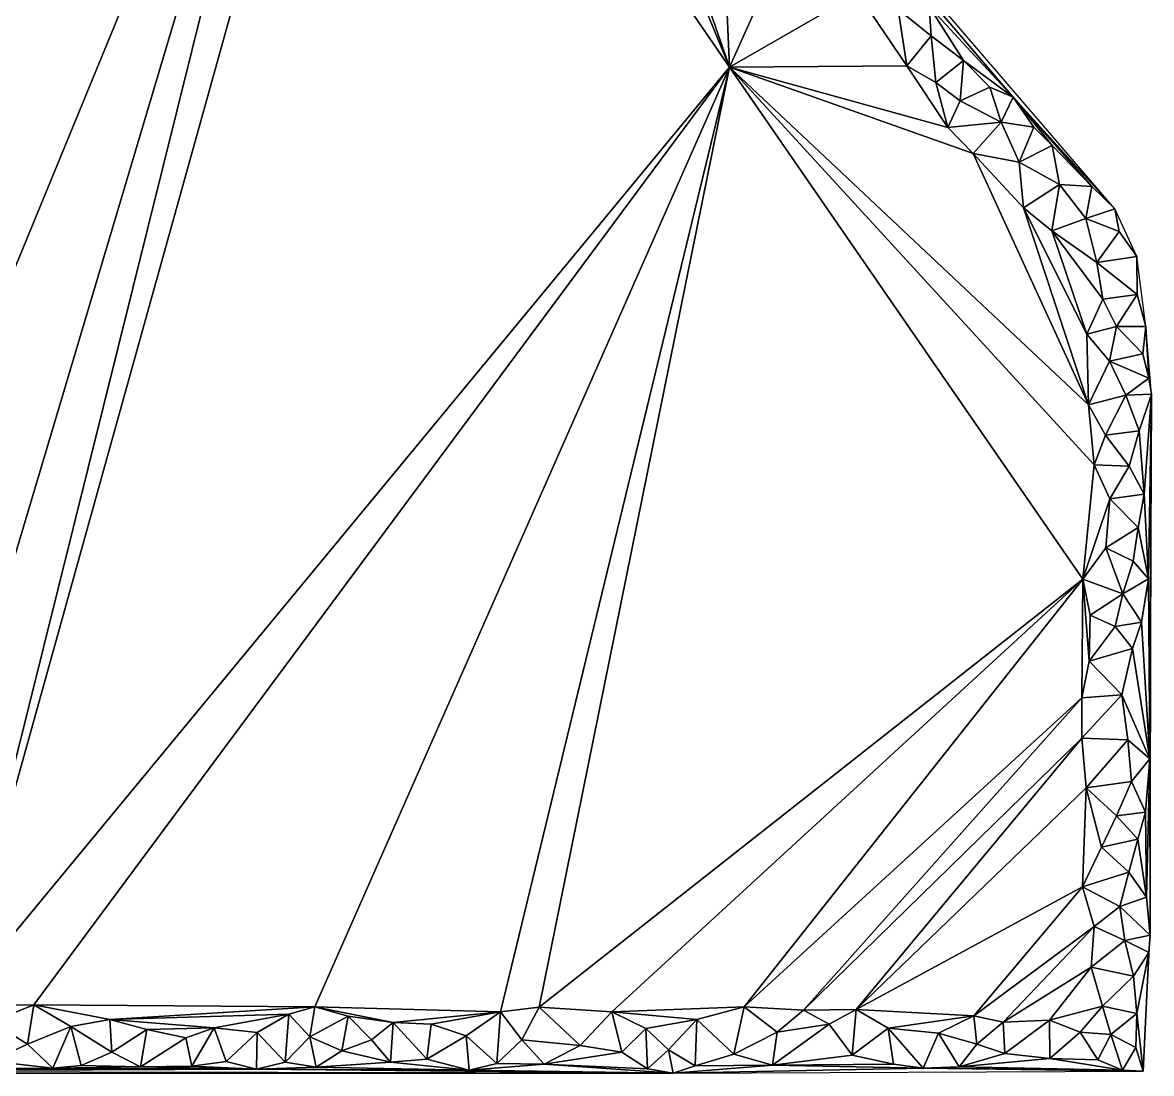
# Model space of a CAD drawing. Header units: metres. Extents: x 2.34 to 9.72, y -0.05 to 6.02.
# Drawn here: x 7.966 to 9.719, y -0.051 to 1.581 of the extents above; entities that cross this region are included whole.
import ezdxf

# ---------------------------------------------------------------- set-up
doc = ezdxf.new("R2010")
doc.units = ezdxf.units.M

msp = doc.modelspace()

# ---------------------------------------------------------------- linework, layer by layer
at = {"layer": '1045', "color": 45}
msp.add_3dface([(7.4397, -0.0485), (8.3286, -0.0449), (7.6466, -0.0456)], dxfattribs=at)
at = {"layer": '1046', "color": 46}
msp.add_3dface([(8.976, -0.051), (8.659, -0.0463), (8.3286, -0.0449)], dxfattribs=at)
at = {"layer": '1057', "color": 57}
msp.add_3dface([(7.4815, 0.0527), (7.7433, 0.0487), (8.4363, 2.3749)], dxfattribs=at)
at = {"layer": '1111', "color": 111}
msp.add_3dface([(8.3286, -0.0449), (7.8686, -0.0436), (7.6466, -0.0456)], dxfattribs=at)
at = {"layer": '1112', "color": 112}
msp.add_3dface([(8.976, -0.051), (8.7757, -0.037), (8.659, -0.0463)], dxfattribs=at)
at = {"layer": '1113', "color": 113}
msp.add_3dface([(8.3286, -0.0449), (8.659, -0.0463), (8.4216, -0.0415)], dxfattribs=at)
at = {"layer": '1121', "color": 121}
msp.add_3dface([(8.4363, 2.3749), (7.7433, 0.0487), (7.8592, 0.0541)], dxfattribs=at)
at = {"layer": '1169', "color": 169}
msp.add_3dface([(8.3286, -0.0449), (8.0124, -0.0431), (7.8686, -0.0436)], dxfattribs=at)
at = {"layer": '1171', "color": 171}
msp.add_3dface([(8.976, -0.051), (8.9362, -0.0443), (8.7757, -0.037)], dxfattribs=at)
at = {"layer": '1172', "color": 172}
msp.add_3dface([(8.659, -0.0463), (8.7757, -0.037), (8.7022, -0.0357)], dxfattribs=at)
at = {"layer": '1173', "color": 173}
msp.add_3dface([(8.3286, -0.0449), (8.4216, -0.0415), (8.3734, -0.0337)], dxfattribs=at)
at = {"layer": '1174', "color": 174}
msp.add_3dface([(8.659, -0.0463), (8.5367, -0.034), (8.4216, -0.0415)], dxfattribs=at)
at = {"layer": '1182', "color": 182}
msp.add_3dface([(8.4363, 2.3749), (7.8592, 0.0541), (8.4962, 2.3395)], dxfattribs=at)
at = {"layer": '1232', "color": 232}
msp.add_3dface([(8.3286, -0.0449), (8.1485, -0.0412), (8.0124, -0.0431)], dxfattribs=at)
at = {"layer": '1233', "color": 233}
msp.add_3dface([(7.8686, -0.0436), (8.0124, -0.0431), (7.9161, -0.0322)], dxfattribs=at)
at = {"layer": '1236', "color": 236}
msp.add_3dface([(8.976, -0.051), (8.9685, -0.0147), (8.9362, -0.0443)], dxfattribs=at)
at = {"layer": '1237', "color": 237}
msp.add_3dface([(8.7757, -0.037), (8.9362, -0.0443), (8.8959, -0.0181)], dxfattribs=at)
at = {"layer": '1238', "color": 238}
msp.add_3dface([(8.659, -0.0463), (8.7022, -0.0357), (8.6543, 0.0071)], dxfattribs=at)
at = {"layer": '1239', "color": 239}
msp.add_3dface([(8.7757, -0.037), (8.7406, 0.0011), (8.7022, -0.0357)], dxfattribs=at)
at = {"layer": '1240', "color": 240}
msp.add_3dface([(8.3286, -0.0449), (8.3734, -0.0337), (8.3296, 0.0125)], dxfattribs=at)
at = {"layer": '1241', "color": 241}
msp.add_3dface([(8.4216, -0.0415), (8.4117, 0.0054), (8.3734, -0.0337)], dxfattribs=at)
at = {"layer": '1242', "color": 242}
msp.add_3dface([(8.659, -0.0463), (8.5934, -0.0291), (8.5367, -0.034)], dxfattribs=at)
at = {"layer": '1243', "color": 243}
msp.add_3dface([(8.4216, -0.0415), (8.5367, -0.034), (8.4614, -0.0164)], dxfattribs=at)
at = {"layer": '1252', "color": 2}
msp.add_3dface([(7.8592, 0.0541), (9.0631, 1.5116), (8.4962, 2.3395)], dxfattribs=at)
at = {"layer": '1279', "color": 29}
msp.add_3dface([(7.0437, 4.3402), (9.3736, 1.6062), (9.504, 1.4653)], dxfattribs=at)
at = {"layer": '1297', "color": 47}
msp.add_3dface([(8.3286, -0.0449), (8.2281, -0.0398), (8.1485, -0.0412)], dxfattribs=at)
at = {"layer": '1298', "color": 48}
msp.add_3dface([(8.0124, -0.0431), (8.1485, -0.0412), (8.0566, -0.039)], dxfattribs=at)
at = {"layer": '1300', "color": 50}
msp.add_3dface([(8.0124, -0.0431), (7.9734, -0.0057), (7.9161, -0.0322)], dxfattribs=at)
at = {"layer": '1303', "color": 53}
msp.add_3dface([(8.976, -0.051), (9.0102, -0.0395), (8.9685, -0.0147)], dxfattribs=at)
at = {"layer": '1304', "color": 54}
msp.add_3dface([(8.9362, -0.0443), (8.9685, -0.0147), (8.9335, 0.0184)], dxfattribs=at)
at = {"layer": '1305', "color": 55}
msp.add_3dface([(8.7757, -0.037), (8.8959, -0.0181), (8.8312, -0.0077)], dxfattribs=at)
at = {"layer": '1306', "color": 56}
msp.add_3dface([(8.9362, -0.0443), (8.9335, 0.0184), (8.8959, -0.0181)], dxfattribs=at)
at = {"layer": '1307', "color": 57}
msp.add_3dface([(8.659, -0.0463), (8.6543, 0.0071), (8.5934, -0.0291)], dxfattribs=at)
at = {"layer": '1308', "color": 58}
msp.add_3dface([(8.7022, -0.0357), (8.7078, 0.0443), (8.6543, 0.0071)], dxfattribs=at)
at = {"layer": '1309', "color": 59}
msp.add_3dface([(8.7757, -0.037), (8.8312, -0.0077), (8.7406, 0.0011)], dxfattribs=at)
at = {"layer": '1310', "color": 60}
msp.add_3dface([(8.7022, -0.0357), (8.7406, 0.0011), (8.7078, 0.0443)], dxfattribs=at)
at = {"layer": '1311', "color": 61}
msp.add_3dface([(8.3286, -0.0449), (8.3296, 0.0125), (8.2815, -0.0329)], dxfattribs=at)
at = {"layer": '1312', "color": 62}
msp.add_3dface([(8.3734, -0.0337), (8.3791, 0.0408), (8.3296, 0.0125)], dxfattribs=at)
at = {"layer": '1313', "color": 63}
msp.add_3dface([(8.4216, -0.0415), (8.4614, -0.0164), (8.4117, 0.0054)], dxfattribs=at)
at = {"layer": '1314', "color": 64}
msp.add_3dface([(8.3734, -0.0337), (8.4117, 0.0054), (8.3791, 0.0408)], dxfattribs=at)
at = {"layer": '1315', "color": 65}
msp.add_3dface([(8.5367, -0.034), (8.5934, -0.0291), (8.541, 0.0277)], dxfattribs=at)
at = {"layer": '1316', "color": 66}
msp.add_3dface([(8.5367, -0.034), (8.5071, 0.0008), (8.4614, -0.0164)], dxfattribs=at)
at = {"layer": '1327', "color": 77}
msp.add_3dface([(7.8592, 0.0541), (7.9832, 0.0554), (9.0631, 1.5116)], dxfattribs=at)
at = {"layer": '1328', "color": 78}
msp.add_3dface([(8.4962, 2.3395), (9.0631, 1.5116), (8.8504, 2.0279)], dxfattribs=at)
at = {"layer": '1359', "color": 109}
msp.add_3dface([(7.0437, 4.3402), (9.504, 1.4653), (9.6616, 1.2917)], dxfattribs=at)
at = {"layer": '1360', "color": 110}
msp.add_3dface([(9.3736, 1.6062), (9.4267, 1.522), (9.504, 1.4653)], dxfattribs=at)
at = {"layer": '1375', "color": 125}
msp.add_3dface([(8.3286, -0.0449), (8.2815, -0.0329), (8.2281, -0.0398)], dxfattribs=at)
at = {"layer": '1376', "color": 126}
msp.add_3dface([(8.1485, -0.0412), (8.2281, -0.0398), (8.2188, 0.0041)], dxfattribs=at)
at = {"layer": '1377', "color": 127}
msp.add_3dface([(8.0124, -0.0431), (8.0566, -0.039), (8.0404, 0.0216)], dxfattribs=at)
at = {"layer": '1378', "color": 128}
msp.add_3dface([(8.1485, -0.0412), (8.1042, -0.0182), (8.0566, -0.039)], dxfattribs=at)
at = {"layer": '1380', "color": 130}
msp.add_3dface([(8.0124, -0.0431), (8.0404, 0.0216), (7.9734, -0.0057)], dxfattribs=at)
at = {"layer": '1381', "color": 131}
msp.add_3dface([(7.9161, -0.0322), (7.9734, -0.0057), (7.9174, 0.029)], dxfattribs=at)
at = {"layer": '1383', "color": 133}
msp.add_3dface([(8.976, -0.051), (9.1299, -0.0387), (9.0102, -0.0395)], dxfattribs=at)
at = {"layer": '1384', "color": 134}
msp.add_3dface([(8.9685, -0.0147), (9.0102, -0.0395), (9.0126, 0.0323)], dxfattribs=at)
at = {"layer": '1385', "color": 135}
msp.add_3dface([(8.9685, -0.0147), (9.0126, 0.0323), (8.9335, 0.0184)], dxfattribs=at)
at = {"layer": '1386', "color": 136}
msp.add_3dface([(8.8959, -0.0181), (8.8808, 0.0444), (8.8312, -0.0077)], dxfattribs=at)
at = {"layer": '1387', "color": 137}
msp.add_3dface([(8.8959, -0.0181), (8.9335, 0.0184), (8.8808, 0.0444)], dxfattribs=at)
at = {"layer": '1388', "color": 138}
msp.add_3dface([(8.6543, 0.0071), (8.6, 0.0251), (8.5934, -0.0291)], dxfattribs=at)
at = {"layer": '1389', "color": 139}
msp.add_3dface([(8.6543, 0.0071), (8.7078, 0.0443), (8.6, 0.0251)], dxfattribs=at)
at = {"layer": '1390', "color": 140}
msp.add_3dface([(8.7406, 0.0011), (8.8312, -0.0077), (8.7677, 0.0518)], dxfattribs=at)
at = {"layer": '1391', "color": 141}
msp.add_3dface([(8.7406, 0.0011), (8.7677, 0.0518), (8.7078, 0.0443)], dxfattribs=at)
at = {"layer": '1392', "color": 142}
msp.add_3dface([(8.3296, 0.0125), (8.263, 0.0197), (8.2815, -0.0329)], dxfattribs=at)
at = {"layer": '1393', "color": 143}
msp.add_3dface([(8.3296, 0.0125), (8.3791, 0.0408), (8.263, 0.0197)], dxfattribs=at)
at = {"layer": '1394', "color": 144}
msp.add_3dface([(8.4117, 0.0054), (8.4614, -0.0164), (8.471, 0.0379)], dxfattribs=at)
at = {"layer": '1395', "color": 145}
msp.add_3dface([(8.4117, 0.0054), (8.4194, 0.0524), (8.3791, 0.0408)], dxfattribs=at)
at = {"layer": '1396', "color": 146}
msp.add_3dface([(8.5367, -0.034), (8.541, 0.0277), (8.5071, 0.0008)], dxfattribs=at)
at = {"layer": '1397', "color": 147}
msp.add_3dface([(8.5934, -0.0291), (8.6, 0.0251), (8.541, 0.0277)], dxfattribs=at)
at = {"layer": '1398', "color": 148}
msp.add_3dface([(8.4614, -0.0164), (8.5071, 0.0008), (8.471, 0.0379)], dxfattribs=at)
at = {"layer": '1407', "color": 157}
msp.add_3dface([(7.8592, 0.0541), (7.9174, 0.029), (7.9832, 0.0554)], dxfattribs=at)
at = {"layer": '1408', "color": 158}
msp.add_3dface([(9.0631, 1.5116), (7.9832, 0.0554), (8.4194, 0.0524)], dxfattribs=at)
at = {"layer": '1410', "color": 160}
msp.add_3dface([(9.0631, 1.5116), (8.8966, 1.9929), (8.8504, 2.0279)], dxfattribs=at)
at = {"layer": '1442', "color": 192}
msp.add_3dface([(9.504, 1.4653), (9.6259, 1.3262), (9.6616, 1.2917)], dxfattribs=at)
at = {"layer": '1443', "color": 193}
msp.add_3dface([(9.3736, 1.6062), (9.3766, 1.5606), (9.4267, 1.522)], dxfattribs=at)
at = {"layer": '1444', "color": 194}
msp.add_3dface([(9.504, 1.4653), (9.4267, 1.522), (9.4677, 1.4806)], dxfattribs=at)
at = {"layer": '1461', "color": 211}
msp.add_3dface([(8.2281, -0.0398), (8.2815, -0.0329), (8.263, 0.0197)], dxfattribs=at)
at = {"layer": '1462', "color": 212}
msp.add_3dface([(8.1485, -0.0412), (8.2188, 0.0041), (8.1585, 0.0168)], dxfattribs=at)
at = {"layer": '1463', "color": 213}
msp.add_3dface([(8.2281, -0.0398), (8.263, 0.0197), (8.2188, 0.0041)], dxfattribs=at)
at = {"layer": '1464', "color": 214}
msp.add_3dface([(8.0566, -0.039), (8.1042, -0.0182), (8.0404, 0.0216)], dxfattribs=at)
at = {"layer": '1465', "color": 215}
msp.add_3dface([(8.1485, -0.0412), (8.1585, 0.0168), (8.1042, -0.0182)], dxfattribs=at)
at = {"layer": '1466', "color": 216}
msp.add_3dface([(7.9734, -0.0057), (8.0404, 0.0216), (7.9832, 0.0554)], dxfattribs=at)
at = {"layer": '1467', "color": 217}
msp.add_3dface([(7.9734, -0.0057), (7.9832, 0.0554), (7.9174, 0.029)], dxfattribs=at)
at = {"layer": '1468', "color": 218}
msp.add_3dface([(8.976, -0.051), (9.364, -0.0429), (9.1299, -0.0387)], dxfattribs=at)
at = {"layer": '1469', "color": 219}
msp.add_3dface([(9.0102, -0.0395), (9.1299, -0.0387), (9.0698, -0.0212)], dxfattribs=at)
at = {"layer": '1470', "color": 220}
msp.add_3dface([(9.0102, -0.0395), (9.0698, -0.0212), (9.0126, 0.0323)], dxfattribs=at)
at = {"layer": '1471', "color": 221}
msp.add_3dface([(8.9335, 0.0184), (9.0126, 0.0323), (8.8808, 0.0444)], dxfattribs=at)
at = {"layer": '1472', "color": 222}
msp.add_3dface([(8.8312, -0.0077), (8.8808, 0.0444), (8.7677, 0.0518)], dxfattribs=at)
at = {"layer": '1473', "color": 223}
msp.add_3dface([(8.7078, 0.0443), (8.541, 0.0277), (8.6, 0.0251)], dxfattribs=at)
at = {"layer": '1474', "color": 224}
msp.add_3dface([(8.7078, 0.0443), (8.7677, 0.0518), (9.0631, 1.5116)], dxfattribs=at)
at = {"layer": '1475', "color": 225}
msp.add_3dface([(8.3791, 0.0408), (8.1009, 0.0324), (8.263, 0.0197)], dxfattribs=at)
at = {"layer": '1476', "color": 226}
msp.add_3dface([(8.4117, 0.0054), (8.471, 0.0379), (8.4194, 0.0524)], dxfattribs=at)
at = {"layer": '1477', "color": 227}
msp.add_3dface([(8.3791, 0.0408), (8.4194, 0.0524), (8.1009, 0.0324)], dxfattribs=at)
at = {"layer": '1478', "color": 228}
msp.add_3dface([(8.541, 0.0277), (8.471, 0.0379), (8.5071, 0.0008)], dxfattribs=at)
at = {"layer": '1481', "color": 231}
msp.add_3dface([(9.0631, 1.5116), (8.4194, 0.0524), (8.7078, 0.0443)], dxfattribs=at)
at = {"layer": '1482', "color": 232}
msp.add_3dface([(7.9832, 0.0554), (8.1009, 0.0324), (8.4194, 0.0524)], dxfattribs=at)
at = {"layer": '1485', "color": 235}
msp.add_3dface([(9.0631, 1.5116), (9.0501, 1.8082), (8.8966, 1.9929)], dxfattribs=at)
at = {"layer": '1517', "color": 17}
msp.add_3dface([(9.504, 1.4653), (9.5642, 1.3902), (9.6259, 1.3262)], dxfattribs=at)
at = {"layer": '1518', "color": 18}
msp.add_3dface([(9.6616, 1.2917), (9.6259, 1.3262), (9.6169, 1.2769)], dxfattribs=at)
at = {"layer": '1519', "color": 19}
msp.add_3dface([(9.3736, 1.6062), (9.3252, 1.6015), (9.3766, 1.5606)], dxfattribs=at)
at = {"layer": '1520', "color": 20}
msp.add_3dface([(9.4267, 1.522), (9.3766, 1.5606), (9.3837, 1.4878)], dxfattribs=at)
at = {"layer": '1521', "color": 21}
msp.add_3dface([(9.504, 1.4653), (9.4677, 1.4806), (9.4851, 1.4265)], dxfattribs=at)
at = {"layer": '1522', "color": 22}
msp.add_3dface([(9.4267, 1.522), (9.4216, 1.4595), (9.4677, 1.4806)], dxfattribs=at)
at = {"layer": '1542', "color": 42}
msp.add_3dface([(8.2188, 0.0041), (8.263, 0.0197), (8.1585, 0.0168)], dxfattribs=at)
at = {"layer": '1543', "color": 43}
msp.add_3dface([(8.0404, 0.0216), (8.1042, -0.0182), (8.1009, 0.0324)], dxfattribs=at)
at = {"layer": '1544', "color": 44}
msp.add_3dface([(8.1042, -0.0182), (8.1585, 0.0168), (8.1009, 0.0324)], dxfattribs=at)
at = {"layer": '1545', "color": 45}
msp.add_3dface([(8.0404, 0.0216), (8.1009, 0.0324), (7.9832, 0.0554)], dxfattribs=at)
at = {"layer": '1546', "color": 46}
msp.add_3dface([(8.976, -0.051), (9.7058, -0.048), (9.364, -0.0429)], dxfattribs=at)
at = {"layer": '1547', "color": 47}
msp.add_3dface([(9.1299, -0.0387), (9.364, -0.0429), (9.3178, -0.0371)], dxfattribs=at)
at = {"layer": '1548', "color": 48}
msp.add_3dface([(9.1299, -0.0387), (9.1375, 0.0129), (9.0698, -0.0212)], dxfattribs=at)
at = {"layer": '1549', "color": 49}
msp.add_3dface([(9.0126, 0.0323), (9.0698, -0.0212), (9.0863, 0.052)], dxfattribs=at)
at = {"layer": '1550', "color": 50}
msp.add_3dface([(9.0126, 0.0323), (9.0863, 0.052), (8.8808, 0.0444)], dxfattribs=at)
at = {"layer": '1551', "color": 51}
msp.add_3dface([(8.8808, 0.0444), (9.6118, 0.7165), (8.7677, 0.0518)], dxfattribs=at)
at = {"layer": '1552', "color": 52}
msp.add_3dface([(8.7078, 0.0443), (8.4194, 0.0524), (8.541, 0.0277)], dxfattribs=at)
at = {"layer": '1553', "color": 53}
msp.add_3dface([(8.7677, 0.0518), (9.6118, 0.7165), (9.0631, 1.5116)], dxfattribs=at)
at = {"layer": '1554', "color": 54}
msp.add_3dface([(8.263, 0.0197), (8.1009, 0.0324), (8.1585, 0.0168)], dxfattribs=at)
at = {"layer": '1555', "color": 55}
msp.add_3dface([(8.471, 0.0379), (8.541, 0.0277), (8.4194, 0.0524)], dxfattribs=at)
at = {"layer": '1560', "color": 60}
msp.add_3dface([(9.0631, 1.5116), (9.1471, 1.6986), (9.0501, 1.8082)], dxfattribs=at)
at = {"layer": '1586', "color": 86}
msp.add_3dface([(9.504, 1.4653), (9.5359, 1.4187), (9.5642, 1.3902)], dxfattribs=at)
at = {"layer": '1587', "color": 87}
msp.add_3dface([(9.6259, 1.3262), (9.5642, 1.3902), (9.5757, 1.3293)], dxfattribs=at)
at = {"layer": '1588', "color": 88}
msp.add_3dface([(9.6616, 1.2917), (9.6169, 1.2769), (9.6682, 1.2565)], dxfattribs=at)
at = {"layer": '1589', "color": 89}
msp.add_3dface([(9.6259, 1.3262), (9.5757, 1.3293), (9.6169, 1.2769)], dxfattribs=at)
at = {"layer": '1591', "color": 91}
msp.add_3dface([(9.3766, 1.5606), (9.3252, 1.6015), (9.3387, 1.5137)], dxfattribs=at)
at = {"layer": '1592', "color": 92}
msp.add_3dface([(9.4267, 1.522), (9.3837, 1.4878), (9.4216, 1.4595)], dxfattribs=at)
at = {"layer": '1593', "color": 93}
msp.add_3dface([(9.3766, 1.5606), (9.3387, 1.5137), (9.3837, 1.4878)], dxfattribs=at)
at = {"layer": '1594', "color": 94}
msp.add_3dface([(9.504, 1.4653), (9.4851, 1.4265), (9.5359, 1.4187)], dxfattribs=at)
at = {"layer": '1595', "color": 95}
msp.add_3dface([(9.4677, 1.4806), (9.4216, 1.4595), (9.4851, 1.4265)], dxfattribs=at)
at = {"layer": '1610', "color": 110}
msp.add_3dface([(9.364, -0.0429), (9.7058, -0.048), (9.6736, -0.0461)], dxfattribs=at)
at = {"layer": '1611', "color": 111}
msp.add_3dface([(9.1299, -0.0387), (9.3178, -0.0371), (9.2538, -0.023)], dxfattribs=at)
at = {"layer": '1612', "color": 112}
msp.add_3dface([(9.364, -0.0429), (9.3095, 0.0191), (9.3178, -0.0371)], dxfattribs=at)
at = {"layer": '1613', "color": 113}
msp.add_3dface([(9.1299, -0.0387), (9.2183, 0.0251), (9.1375, 0.0129)], dxfattribs=at)
at = {"layer": '1614', "color": 114}
msp.add_3dface([(9.0698, -0.0212), (9.1375, 0.0129), (9.0863, 0.052)], dxfattribs=at)
at = {"layer": '1615', "color": 115}
msp.add_3dface([(8.8808, 0.0444), (9.0863, 0.052), (9.6118, 0.7165)], dxfattribs=at)
at = {"layer": '1616', "color": 116}
msp.add_3dface([(9.0631, 1.5116), (9.6118, 0.7165), (9.6298, 0.894)], dxfattribs=at)
at = {"layer": '1621', "color": 121}
msp.add_3dface([(9.0631, 1.5116), (9.2624, 1.6268), (9.1471, 1.6986)], dxfattribs=at)
at = {"layer": '1646', "color": 146}
msp.add_3dface([(9.5642, 1.3902), (9.5359, 1.4187), (9.5132, 1.364)], dxfattribs=at)
at = {"layer": '1647', "color": 147}
msp.add_3dface([(9.5642, 1.3902), (9.5132, 1.364), (9.5757, 1.3293)], dxfattribs=at)
at = {"layer": '1648', "color": 148}
msp.add_3dface([(9.6616, 1.2917), (9.6682, 1.2565), (9.6959, 1.2175)], dxfattribs=at)
at = {"layer": '1649', "color": 149}
msp.add_3dface([(9.6169, 1.2769), (9.6335, 1.2086), (9.6682, 1.2565)], dxfattribs=at)
at = {"layer": '1650', "color": 150}
msp.add_3dface([(9.6169, 1.2769), (9.5757, 1.3293), (9.5637, 1.2578)], dxfattribs=at)
at = {"layer": '1652', "color": 152}
msp.add_3dface([(9.3252, 1.6015), (9.2624, 1.6268), (9.3387, 1.5137)], dxfattribs=at)
at = {"layer": '1653', "color": 153}
msp.add_3dface([(9.3837, 1.4878), (9.4024, 1.4182), (9.4216, 1.4595)], dxfattribs=at)
at = {"layer": '1654', "color": 154}
msp.add_3dface([(9.3837, 1.4878), (9.3387, 1.5137), (9.4024, 1.4182)], dxfattribs=at)
at = {"layer": '1655', "color": 155}
msp.add_3dface([(9.4851, 1.4265), (9.5132, 1.364), (9.5359, 1.4187)], dxfattribs=at)
at = {"layer": '1656', "color": 156}
msp.add_3dface([(9.4851, 1.4265), (9.4216, 1.4595), (9.4024, 1.4182)], dxfattribs=at)
at = {"layer": '1669', "color": 169}
msp.add_3dface([(9.364, -0.0429), (9.6736, -0.0461), (9.4198, -0.041)], dxfattribs=at)
at = {"layer": '1670', "color": 170}
msp.add_3dface([(9.7058, -0.048), (9.6945, -0.0109), (9.6736, -0.0461)], dxfattribs=at)
at = {"layer": '1671', "color": 171}
msp.add_3dface([(9.1299, -0.0387), (9.2538, -0.023), (9.2183, 0.0251)], dxfattribs=at)
at = {"layer": '1672', "color": 172}
msp.add_3dface([(9.3178, -0.0371), (9.3095, 0.0191), (9.2538, -0.023)], dxfattribs=at)
at = {"layer": '1673', "color": 173}
msp.add_3dface([(9.364, -0.0429), (9.3881, 0.0114), (9.3095, 0.0191)], dxfattribs=at)
at = {"layer": '1674', "color": 174}
msp.add_3dface([(9.1375, 0.0129), (9.2183, 0.0251), (9.1782, 0.0472)], dxfattribs=at)
at = {"layer": '1675', "color": 175}
msp.add_3dface([(9.1375, 0.0129), (9.1782, 0.0472), (9.0863, 0.052)], dxfattribs=at)
at = {"layer": '1676', "color": 176}
msp.add_3dface([(9.0863, 0.052), (9.6103, 0.5322), (9.6118, 0.7165)], dxfattribs=at)
at = {"layer": '1677', "color": 177}
msp.add_3dface([(9.0631, 1.5116), (9.6298, 0.894), (9.6208, 0.9872)], dxfattribs=at)
at = {"layer": '1678', "color": 178}
msp.add_3dface([(9.6118, 0.7165), (9.654, 0.8413), (9.6298, 0.894)], dxfattribs=at)
at = {"layer": '1682', "color": 182}
msp.add_3dface([(9.0631, 1.5116), (9.3387, 1.5137), (9.2624, 1.6268)], dxfattribs=at)
at = {"layer": '1697', "color": 197}
msp.add_3dface([(9.5757, 1.3293), (9.5132, 1.364), (9.5201, 1.2932)], dxfattribs=at)
at = {"layer": '1698', "color": 198}
msp.add_3dface([(9.6682, 1.2565), (9.6335, 1.2086), (9.6959, 1.2175)], dxfattribs=at)
at = {"layer": '1699', "color": 199}
msp.add_3dface([(9.6169, 1.2769), (9.5637, 1.2578), (9.6335, 1.2086)], dxfattribs=at)
at = {"layer": '1700', "color": 200}
msp.add_3dface([(9.5757, 1.3293), (9.5201, 1.2932), (9.5637, 1.2578)], dxfattribs=at)
at = {"layer": '1701', "color": 201}
msp.add_3dface([(9.3387, 1.5137), (9.0631, 1.5116), (9.4024, 1.4182)], dxfattribs=at)
at = {"layer": '1702', "color": 202}
msp.add_3dface([(9.4851, 1.4265), (9.4415, 1.3779), (9.5132, 1.364)], dxfattribs=at)
at = {"layer": '1703', "color": 203}
msp.add_3dface([(9.4851, 1.4265), (9.4024, 1.4182), (9.4415, 1.3779)], dxfattribs=at)
at = {"layer": '1704', "color": 204}
msp.add_3dface([(9.364, -0.0429), (9.4198, -0.041), (9.3881, 0.0114)], dxfattribs=at)
at = {"layer": '1705', "color": 205}
msp.add_3dface([(9.6736, -0.0461), (9.5607, -0.028), (9.4198, -0.041)], dxfattribs=at)
at = {"layer": '1706', "color": 206}
msp.add_3dface([(9.7058, -0.048), (9.6956, 0.0417), (9.6945, -0.0109)], dxfattribs=at)
at = {"layer": '1707', "color": 207}
msp.add_3dface([(9.6736, -0.0461), (9.6945, -0.0109), (9.6555, 0.009)], dxfattribs=at)
at = {"layer": '1708', "color": 208}
msp.add_3dface([(9.2538, -0.023), (9.2598, 0.0479), (9.2183, 0.0251)], dxfattribs=at)
at = {"layer": '1709', "color": 209}
msp.add_3dface([(9.2538, -0.023), (9.3095, 0.0191), (9.2598, 0.0479)], dxfattribs=at)
at = {"layer": '1710', "color": 210}
msp.add_3dface([(9.3095, 0.0191), (9.3881, 0.0114), (9.4426, 0.0383)], dxfattribs=at)
at = {"layer": '1711', "color": 211}
msp.add_3dface([(9.2183, 0.0251), (9.2598, 0.0479), (9.1782, 0.0472)], dxfattribs=at)
at = {"layer": '1712', "color": 212}
msp.add_3dface([(9.0863, 0.052), (9.1782, 0.0472), (9.6103, 0.5322)], dxfattribs=at)
at = {"layer": '1713', "color": 213}
msp.add_3dface([(9.6118, 0.7165), (9.6103, 0.5322), (9.6219, 0.5889)], dxfattribs=at)
at = {"layer": '1714', "color": 214}
msp.add_3dface([(9.0631, 1.5116), (9.6208, 0.9872), (9.4415, 1.3779)], dxfattribs=at)
at = {"layer": '1715', "color": 215}
msp.add_3dface([(9.6298, 0.894), (9.6471, 0.9403), (9.6208, 0.9872)], dxfattribs=at)
at = {"layer": '1716', "color": 216}
msp.add_3dface([(9.6118, 0.7165), (9.6477, 0.7653), (9.654, 0.8413)], dxfattribs=at)
at = {"layer": '1717', "color": 217}
msp.add_3dface([(9.6298, 0.894), (9.654, 0.8413), (9.6837, 0.8922)], dxfattribs=at)
at = {"layer": '1721', "color": 221}
msp.add_3dface([(9.5132, 1.364), (9.4415, 1.3779), (9.5201, 1.2932)], dxfattribs=at)
at = {"layer": '1722', "color": 222}
msp.add_3dface([(9.6959, 1.2175), (9.6335, 1.2086), (9.6962, 1.1589)], dxfattribs=at)
at = {"layer": '1723', "color": 223}
msp.add_3dface([(9.6335, 1.2086), (9.5637, 1.2578), (9.643, 1.1513)], dxfattribs=at)
at = {"layer": '1724', "color": 224}
msp.add_3dface([(9.5637, 1.2578), (9.5201, 1.2932), (9.6182, 1.0971)], dxfattribs=at)
at = {"layer": '1725', "color": 225}
msp.add_3dface([(9.4024, 1.4182), (9.0631, 1.5116), (9.4415, 1.3779)], dxfattribs=at)
at = {"layer": '1726', "color": 226}
msp.add_3dface([(9.4198, -0.041), (9.4472, -0.0056), (9.3881, 0.0114)], dxfattribs=at)
at = {"layer": '1727', "color": 227}
msp.add_3dface([(9.6736, -0.0461), (9.6355, -0.0304), (9.5607, -0.028)], dxfattribs=at)
at = {"layer": '1728', "color": 228}
msp.add_3dface([(9.4198, -0.041), (9.5607, -0.028), (9.491, -0.0201)], dxfattribs=at)
at = {"layer": '1729', "color": 229}
msp.add_3dface([(9.7058, -0.048), (9.7147, 0.1366), (9.6956, 0.0417)], dxfattribs=at)
at = {"layer": '1730', "color": 230}
msp.add_3dface([(9.6945, -0.0109), (9.6956, 0.0417), (9.6555, 0.009)], dxfattribs=at)
at = {"layer": '1731', "color": 231}
msp.add_3dface([(9.6736, -0.0461), (9.6555, 0.009), (9.6355, -0.0304)], dxfattribs=at)
at = {"layer": '1732', "color": 232}
msp.add_3dface([(9.3095, 0.0191), (9.4426, 0.0383), (9.2598, 0.0479)], dxfattribs=at)
at = {"layer": '1733', "color": 233}
msp.add_3dface([(9.3881, 0.0114), (9.4472, -0.0056), (9.4426, 0.0383)], dxfattribs=at)
at = {"layer": '1734', "color": 234}
msp.add_3dface([(9.1782, 0.0472), (9.2598, 0.0479), (9.6106, 0.4693)], dxfattribs=at)
at = {"layer": '1735', "color": 235}
msp.add_3dface([(9.1782, 0.0472), (9.6106, 0.4693), (9.6103, 0.5322)], dxfattribs=at)
at = {"layer": '1736', "color": 236}
msp.add_3dface([(9.6118, 0.7165), (9.6219, 0.5889), (9.6234, 0.6605)], dxfattribs=at)
at = {"layer": '1737', "color": 237}
msp.add_3dface([(9.6103, 0.5322), (9.6723, 0.5368), (9.6219, 0.5889)], dxfattribs=at)
at = {"layer": '1738', "color": 238}
msp.add_3dface([(9.6208, 0.9872), (9.5201, 1.2932), (9.4415, 1.3779)], dxfattribs=at)
at = {"layer": '1739', "color": 239}
msp.add_3dface([(9.6298, 0.894), (9.6837, 0.8922), (9.6471, 0.9403)], dxfattribs=at)
at = {"layer": '1740', "color": 240}
msp.add_3dface([(9.6208, 0.9872), (9.6471, 0.9403), (9.6789, 1.0022)], dxfattribs=at)
at = {"layer": '1741', "color": 241}
msp.add_3dface([(9.6118, 0.7165), (9.6742, 0.6936), (9.6477, 0.7653)], dxfattribs=at)
at = {"layer": '1742', "color": 242}
msp.add_3dface([(9.654, 0.8413), (9.6477, 0.7653), (9.6978, 0.7965)], dxfattribs=at)
at = {"layer": '1743', "color": 243}
msp.add_3dface([(9.654, 0.8413), (9.707, 0.8487), (9.6837, 0.8922)], dxfattribs=at)
at = {"layer": '1744', "color": 244}
msp.add_3dface([(9.6959, 1.2175), (9.6962, 1.1589), (9.7098, 1.1089)], dxfattribs=at)
at = {"layer": '1745', "color": 245}
msp.add_3dface([(9.6335, 1.2086), (9.643, 1.1513), (9.6962, 1.1589)], dxfattribs=at)
at = {"layer": '1746', "color": 246}
msp.add_3dface([(9.5637, 1.2578), (9.6182, 1.0971), (9.643, 1.1513)], dxfattribs=at)
at = {"layer": '1747', "color": 247}
msp.add_3dface([(9.5201, 1.2932), (9.6208, 0.9872), (9.6182, 1.0971)], dxfattribs=at)
at = {"layer": '1748', "color": 248}
msp.add_3dface([(9.4198, -0.041), (9.491, -0.0201), (9.4472, -0.0056)], dxfattribs=at)
at = {"layer": '1749', "color": 249}
msp.add_3dface([(9.5607, -0.028), (9.6355, -0.0304), (9.608, 0.0129)], dxfattribs=at)
at = {"layer": '1750', "color": 0}
msp.add_3dface([(9.5607, -0.028), (9.5601, 0.0313), (9.491, -0.0201)], dxfattribs=at)
at = {"layer": '1751', "color": 1}
msp.add_3dface([(9.6956, 0.0417), (9.7147, 0.1366), (9.6908, 0.0998)], dxfattribs=at)
at = {"layer": '1752', "color": 2}
msp.add_3dface([(9.6956, 0.0417), (9.6424, 0.053), (9.6555, 0.009)], dxfattribs=at)
at = {"layer": '1753', "color": 3}
msp.add_3dface([(9.6555, 0.009), (9.608, 0.0129), (9.6355, -0.0304)], dxfattribs=at)
at = {"layer": '1754', "color": 4}
msp.add_3dface([(9.2598, 0.0479), (9.4426, 0.0383), (9.6115, 0.2388)], dxfattribs=at)
at = {"layer": '1755', "color": 5}
msp.add_3dface([(9.4426, 0.0383), (9.4472, -0.0056), (9.4883, 0.0284)], dxfattribs=at)
at = {"layer": '1756', "color": 6}
msp.add_3dface([(9.2598, 0.0479), (9.6172, 0.3921), (9.6106, 0.4693)], dxfattribs=at)
at = {"layer": '1757', "color": 7}
msp.add_3dface([(9.6103, 0.5322), (9.6106, 0.4693), (9.6723, 0.5368)], dxfattribs=at)
at = {"layer": '1758', "color": 8}
msp.add_3dface([(9.6118, 0.7165), (9.6234, 0.6605), (9.6742, 0.6936)], dxfattribs=at)
at = {"layer": '1759', "color": 9}
msp.add_3dface([(9.6219, 0.5889), (9.6623, 0.6428), (9.6234, 0.6605)], dxfattribs=at)
at = {"layer": '1760', "color": 10}
msp.add_3dface([(9.6219, 0.5889), (9.6723, 0.5368), (9.689, 0.6087)], dxfattribs=at)
at = {"layer": '1761', "color": 11}
msp.add_3dface([(9.6471, 0.9403), (9.6837, 0.8922), (9.6993, 0.947)], dxfattribs=at)
at = {"layer": '1762', "color": 12}
msp.add_3dface([(9.6208, 0.9872), (9.6789, 1.0022), (9.6536, 1.0549)], dxfattribs=at)
at = {"layer": '1763', "color": 13}
msp.add_3dface([(9.6471, 0.9403), (9.6993, 0.947), (9.6789, 1.0022)], dxfattribs=at)
at = {"layer": '1764', "color": 14}
msp.add_3dface([(9.6477, 0.7653), (9.6742, 0.6936), (9.6901, 0.7444)], dxfattribs=at)
at = {"layer": '1765', "color": 15}
msp.add_3dface([(9.654, 0.8413), (9.6978, 0.7965), (9.707, 0.8487)], dxfattribs=at)
at = {"layer": '1766', "color": 16}
msp.add_3dface([(9.6477, 0.7653), (9.6901, 0.7444), (9.6978, 0.7965)], dxfattribs=at)
at = {"layer": '1767', "color": 17}
msp.add_3dface([(9.6837, 0.8922), (9.707, 0.8487), (9.6993, 0.947)], dxfattribs=at)
at = {"layer": '1768', "color": 18}
msp.add_3dface([(9.6962, 1.1589), (9.6644, 1.1092), (9.7098, 1.1089)], dxfattribs=at)
at = {"layer": '1769', "color": 19}
msp.add_3dface([(9.6962, 1.1589), (9.643, 1.1513), (9.6644, 1.1092)], dxfattribs=at)
at = {"layer": '1770', "color": 20}
msp.add_3dface([(9.643, 1.1513), (9.6182, 1.0971), (9.6644, 1.1092)], dxfattribs=at)
at = {"layer": '1771', "color": 21}
msp.add_3dface([(9.6182, 1.0971), (9.6208, 0.9872), (9.6536, 1.0549)], dxfattribs=at)
at = {"layer": '1772', "color": 22}
msp.add_3dface([(9.4472, -0.0056), (9.491, -0.0201), (9.4883, 0.0284)], dxfattribs=at)
at = {"layer": '1773', "color": 23}
msp.add_3dface([(9.5607, -0.028), (9.608, 0.0129), (9.5601, 0.0313)], dxfattribs=at)
at = {"layer": '1774', "color": 24}
msp.add_3dface([(9.491, -0.0201), (9.5601, 0.0313), (9.4883, 0.0284)], dxfattribs=at)
at = {"layer": '1775', "color": 25}
msp.add_3dface([(9.6956, 0.0417), (9.6908, 0.0998), (9.6424, 0.053)], dxfattribs=at)
at = {"layer": '1776', "color": 26}
msp.add_3dface([(9.7147, 0.1366), (9.6772, 0.1551), (9.6908, 0.0998)], dxfattribs=at)
at = {"layer": '1777', "color": 27}
msp.add_3dface([(9.6555, 0.009), (9.6424, 0.053), (9.608, 0.0129)], dxfattribs=at)
at = {"layer": '1778', "color": 28}
msp.add_3dface([(9.2598, 0.0479), (9.6115, 0.2388), (9.6172, 0.3921)], dxfattribs=at)
at = {"layer": '1779', "color": 29}
msp.add_3dface([(9.4426, 0.0383), (9.6296, 0.1767), (9.6115, 0.2388)], dxfattribs=at)
at = {"layer": '1780', "color": 30}
msp.add_3dface([(9.4426, 0.0383), (9.4883, 0.0284), (9.6296, 0.1767)], dxfattribs=at)
at = {"layer": '1781', "color": 31}
msp.add_3dface([(9.6106, 0.4693), (9.6172, 0.3921), (9.6819, 0.4668)], dxfattribs=at)
at = {"layer": '1782', "color": 32}
msp.add_3dface([(9.6106, 0.4693), (9.6819, 0.4668), (9.6723, 0.5368)], dxfattribs=at)
at = {"layer": '1783', "color": 33}
msp.add_3dface([(9.6234, 0.6605), (9.6623, 0.6428), (9.6742, 0.6936)], dxfattribs=at)
at = {"layer": '1784', "color": 34}
msp.add_3dface([(9.6219, 0.5889), (9.689, 0.6087), (9.6623, 0.6428)], dxfattribs=at)
at = {"layer": '1785', "color": 35}
msp.add_3dface([(9.6723, 0.5368), (9.7161, 0.4372), (9.689, 0.6087)], dxfattribs=at)
at = {"layer": '1786', "color": 36}
msp.add_3dface([(9.6789, 1.0022), (9.7143, 1.0287), (9.6536, 1.0549)], dxfattribs=at)
at = {"layer": '1787', "color": 37}
msp.add_3dface([(9.6789, 1.0022), (9.6993, 0.947), (9.7185, 1.0037)], dxfattribs=at)
at = {"layer": '1788', "color": 38}
msp.add_3dface([(9.6742, 0.6936), (9.7142, 0.7172), (9.6901, 0.7444)], dxfattribs=at)
at = {"layer": '1789', "color": 39}
msp.add_3dface([(9.6978, 0.7965), (9.7142, 0.7172), (9.707, 0.8487)], dxfattribs=at)
at = {"layer": '1790', "color": 40}
msp.add_3dface([(9.6978, 0.7965), (9.6901, 0.7444), (9.7142, 0.7172)], dxfattribs=at)
at = {"layer": '1791', "color": 41}
msp.add_3dface([(9.707, 0.8487), (9.7185, 1.0037), (9.6993, 0.947)], dxfattribs=at)
at = {"layer": '1792', "color": 42}
msp.add_3dface([(9.7098, 1.1089), (9.6644, 1.1092), (9.7052, 1.0663)], dxfattribs=at)
at = {"layer": '1793', "color": 43}
msp.add_3dface([(9.6182, 1.0971), (9.6536, 1.0549), (9.6644, 1.1092)], dxfattribs=at)
at = {"layer": '1794', "color": 44}
msp.add_3dface([(9.608, 0.0129), (9.6424, 0.053), (9.5601, 0.0313)], dxfattribs=at)
at = {"layer": '1795', "color": 45}
msp.add_3dface([(9.5601, 0.0313), (9.6248, 0.114), (9.4883, 0.0284)], dxfattribs=at)
at = {"layer": '1796', "color": 46}
msp.add_3dface([(9.6908, 0.0998), (9.6248, 0.114), (9.6424, 0.053)], dxfattribs=at)
at = {"layer": '1797', "color": 47}
msp.add_3dface([(9.7147, 0.1366), (9.7163, 0.1633), (9.6772, 0.1551)], dxfattribs=at)
at = {"layer": '1798', "color": 48}
msp.add_3dface([(9.6908, 0.0998), (9.6772, 0.1551), (9.6248, 0.114)], dxfattribs=at)
at = {"layer": '1799', "color": 49}
msp.add_3dface([(9.6115, 0.2388), (9.6411, 0.3003), (9.6172, 0.3921)], dxfattribs=at)
at = {"layer": '1800', "color": 50}
msp.add_3dface([(9.6115, 0.2388), (9.6296, 0.1767), (9.6695, 0.2078)], dxfattribs=at)
at = {"layer": '1801', "color": 51}
msp.add_3dface([(9.4883, 0.0284), (9.6248, 0.114), (9.6296, 0.1767)], dxfattribs=at)
at = {"layer": '1802', "color": 52}
msp.add_3dface([(9.6172, 0.3921), (9.6874, 0.4021), (9.6819, 0.4668)], dxfattribs=at)
at = {"layer": '1803', "color": 53}
msp.add_3dface([(9.6723, 0.5368), (9.6819, 0.4668), (9.7161, 0.4372)], dxfattribs=at)
at = {"layer": '1804', "color": 54}
msp.add_3dface([(9.6742, 0.6936), (9.6623, 0.6428), (9.7031, 0.6498)], dxfattribs=at)
at = {"layer": '1805', "color": 55}
msp.add_3dface([(9.6623, 0.6428), (9.689, 0.6087), (9.7031, 0.6498)], dxfattribs=at)
at = {"layer": '1806', "color": 56}
msp.add_3dface([(9.689, 0.6087), (9.7161, 0.4372), (9.7031, 0.6498)], dxfattribs=at)
at = {"layer": '1807', "color": 57}
msp.add_3dface([(9.6789, 1.0022), (9.7185, 1.0037), (9.7143, 1.0287)], dxfattribs=at)
at = {"layer": '1808', "color": 58}
msp.add_3dface([(9.6536, 1.0549), (9.7143, 1.0287), (9.7052, 1.0663)], dxfattribs=at)
at = {"layer": '1809', "color": 59}
msp.add_3dface([(9.6742, 0.6936), (9.7031, 0.6498), (9.7142, 0.7172)], dxfattribs=at)
at = {"layer": '1810', "color": 60}
msp.add_3dface([(9.707, 0.8487), (9.7142, 0.7172), (9.7185, 1.0037)], dxfattribs=at)
at = {"layer": '1811', "color": 61}
msp.add_3dface([(9.7098, 1.1089), (9.7052, 1.0663), (9.7143, 1.0287)], dxfattribs=at)
at = {"layer": '1812', "color": 62}
msp.add_3dface([(9.6644, 1.1092), (9.6536, 1.0549), (9.7052, 1.0663)], dxfattribs=at)
at = {"layer": '1813', "color": 63}
msp.add_3dface([(9.5601, 0.0313), (9.6424, 0.053), (9.6248, 0.114)], dxfattribs=at)
at = {"layer": '1814', "color": 64}
msp.add_3dface([(9.7147, 0.1366), (9.7058, -0.048), (9.7163, 0.1633)], dxfattribs=at)
at = {"layer": '1815', "color": 65}
msp.add_3dface([(9.6772, 0.1551), (9.7163, 0.1633), (9.6695, 0.2078)], dxfattribs=at)
at = {"layer": '1816', "color": 66}
msp.add_3dface([(9.6772, 0.1551), (9.6296, 0.1767), (9.6248, 0.114)], dxfattribs=at)
at = {"layer": '1817', "color": 67}
msp.add_3dface([(9.6115, 0.2388), (9.6836, 0.2612), (9.6411, 0.3003)], dxfattribs=at)
at = {"layer": '1818', "color": 68}
msp.add_3dface([(9.6172, 0.3921), (9.6411, 0.3003), (9.6643, 0.349)], dxfattribs=at)
at = {"layer": '1819', "color": 69}
msp.add_3dface([(9.6115, 0.2388), (9.6695, 0.2078), (9.6836, 0.2612)], dxfattribs=at)
at = {"layer": '1820', "color": 70}
msp.add_3dface([(9.6296, 0.1767), (9.6772, 0.1551), (9.6695, 0.2078)], dxfattribs=at)
at = {"layer": '1821', "color": 71}
msp.add_3dface([(9.6172, 0.3921), (9.6643, 0.349), (9.6874, 0.4021)], dxfattribs=at)
at = {"layer": '1822', "color": 72}
msp.add_3dface([(9.6819, 0.4668), (9.6874, 0.4021), (9.7161, 0.4372)], dxfattribs=at)
at = {"layer": '1823', "color": 73}
msp.add_3dface([(9.7161, 0.4372), (9.7142, 0.7172), (9.7031, 0.6498)], dxfattribs=at)
at = {"layer": '1824', "color": 74}
msp.add_3dface([(9.7143, 1.0287), (9.7185, 1.0037), (9.7098, 1.1089)], dxfattribs=at)
at = {"layer": '1825', "color": 75}
msp.add_3dface([(9.7142, 0.7172), (9.7161, 0.4372), (9.7185, 1.0037)], dxfattribs=at)
at = {"layer": '1826', "color": 76}
msp.add_3dface([(9.7163, 0.1633), (9.7109, 0.2225), (9.6695, 0.2078)], dxfattribs=at)
at = {"layer": '1827', "color": 77}
msp.add_3dface([(9.6411, 0.3003), (9.6836, 0.2612), (9.6976, 0.3125)], dxfattribs=at)
at = {"layer": '1828', "color": 78}
msp.add_3dface([(9.6411, 0.3003), (9.6976, 0.3125), (9.6643, 0.349)], dxfattribs=at)
at = {"layer": '1829', "color": 79}
msp.add_3dface([(9.6695, 0.2078), (9.7109, 0.2225), (9.6836, 0.2612)], dxfattribs=at)
at = {"layer": '1830', "color": 80}
msp.add_3dface([(9.6874, 0.4021), (9.6643, 0.349), (9.7092, 0.3546)], dxfattribs=at)
at = {"layer": '1831', "color": 81}
msp.add_3dface([(9.6874, 0.4021), (9.7092, 0.3546), (9.7161, 0.4372)], dxfattribs=at)
at = {"layer": '1832', "color": 82}
msp.add_3dface([(9.7185, 1.0037), (9.7161, 0.4372), (9.7163, 0.1633)], dxfattribs=at)
at = {"layer": '1833', "color": 83}
msp.add_3dface([(9.7163, 0.1633), (9.7161, 0.4372), (9.7109, 0.2225)], dxfattribs=at)
at = {"layer": '1834', "color": 84}
msp.add_3dface([(9.6836, 0.2612), (9.7109, 0.2225), (9.6976, 0.3125)], dxfattribs=at)
at = {"layer": '1835', "color": 85}
msp.add_3dface([(9.6643, 0.349), (9.6976, 0.3125), (9.7092, 0.3546)], dxfattribs=at)
at = {"layer": '1836', "color": 86}
msp.add_3dface([(9.7161, 0.4372), (9.7092, 0.3546), (9.7109, 0.2225)], dxfattribs=at)
at = {"layer": '1837', "color": 87}
msp.add_3dface([(9.6976, 0.3125), (9.7109, 0.2225), (9.7092, 0.3546)], dxfattribs=at)
at = {"layer": '699', "color": 199}
msp.add_3dface([(7.9149, 2.6957), (7.2621, 0.0548), (8.0822, 2.5923)], dxfattribs=at)
at = {"layer": '792', "color": 42}
msp.add_3dface([(7.2621, 0.0548), (7.4345, 0.0561), (8.0822, 2.5923)], dxfattribs=at)
at = {"layer": '880', "color": 130}
msp.add_3dface([(7.0339, -0.0513), (8.976, -0.051), (7.4397, -0.0485)], dxfattribs=at)
at = {"layer": '893', "color": 143}
msp.add_3dface([(8.0822, 2.5923), (7.4345, 0.0561), (7.4815, 0.0527)], dxfattribs=at)
at = {"layer": '967', "color": 217}
msp.add_3dface([(7.4397, -0.0485), (8.976, -0.051), (8.3286, -0.0449)], dxfattribs=at)
at = {"layer": '979', "color": 229}
msp.add_3dface([(8.0822, 2.5923), (7.4815, 0.0527), (8.4363, 2.3749)], dxfattribs=at)

doc.saveas('drawing.dxf')
